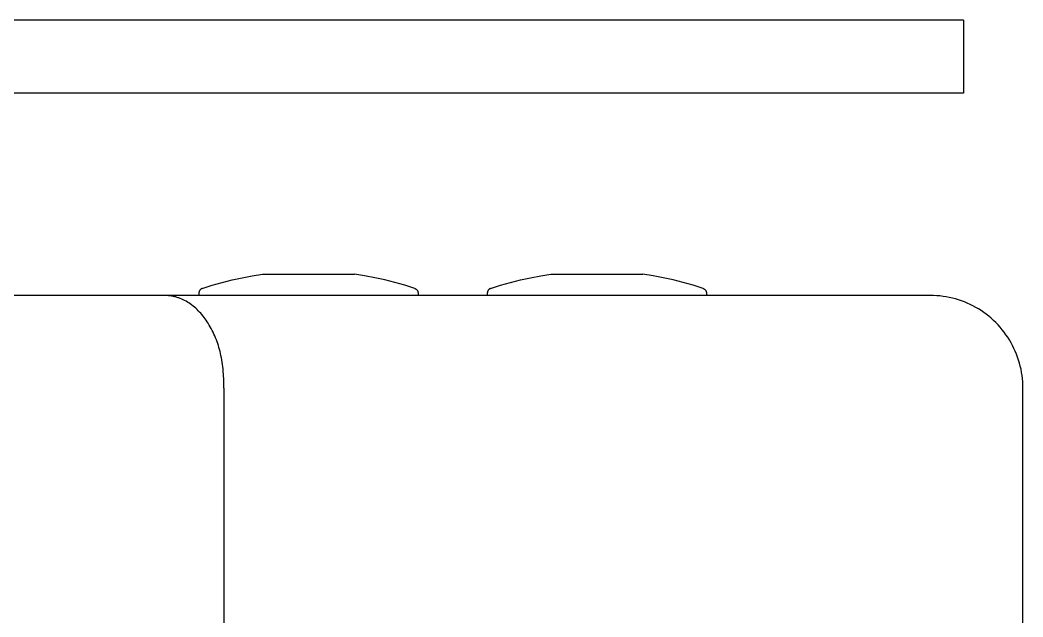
# Model space of a CAD drawing. Header units: millimetres. Extents: x 974 to 5700, y -47 to 3256.
# Drawn here: x 2781.07 to 2822.26, y 2687.19 to 2711.69 of the extents above; entities that cross this region are included whole.
import ezdxf

# ---------------------------------------------------------------- set-up
doc = ezdxf.new("R2010")
doc.units = ezdxf.units.MM
doc.header["$MEASUREMENT"] = 0
doc.layers.add('Domyslna', color=7, linetype='Continuous', true_color=0x000000)
doc.layers.add('Utwórz2D linie widoczne', color=7, linetype='Continuous', true_color=0x000000)

msp = doc.modelspace()

# ---------------------------------------------------------------- linework, layer by layer
at = {"layer": 'Domyslna'}
msp.add_line((2789.431, 2696.582), (2789.431, 1930.382), dxfattribs=at)
at = {"layer": 'Utwórz2D linie widoczne'}
for p, q in [((2819.818, 2711.686), (2773.58, 2711.686)), ((2819.818, 2711.686), (2819.818, 2708.686)), ((2819.818, 2708.686), (2773.58, 2708.686)), ((2788.955, 2700.8), (2789.364, 2700.916)), ((2789.364, 2700.916), (2789.775, 2701.019)), ((2789.775, 2701.019), (2790.19, 2701.11)), ((2790.19, 2701.11), (2790.607, 2701.188)), ((2790.607, 2701.188), (2791.027, 2701.252)), ((2791.035, 2701.252), (2792.914, 2701.252)), ((2792.914, 2701.252), (2794.801, 2701.252)), ((2795.221, 2701.188), (2794.801, 2701.252)), ((2795.638, 2701.11), (2795.221, 2701.188)), ((2796.053, 2701.019), (2795.638, 2701.11)), ((2796.465, 2700.916), (2796.053, 2701.019)), ((2796.873, 2700.8), (2796.465, 2700.916)), ((2800.8, 2700.8), (2801.209, 2700.916)), ((2801.209, 2700.916), (2801.62, 2701.019)), ((2801.62, 2701.019), (2802.035, 2701.11)), ((2802.035, 2701.11), (2802.452, 2701.188)), ((2802.452, 2701.188), (2802.872, 2701.252)), ((2802.879, 2701.252), (2804.759, 2701.252)), ((2804.759, 2701.252), (2806.646, 2701.252)), ((2807.066, 2701.188), (2806.646, 2701.252)), ((2807.483, 2701.11), (2807.066, 2701.188)), ((2807.898, 2701.019), (2807.483, 2701.11)), ((2808.309, 2700.916), (2807.898, 2701.019)), ((2808.718, 2700.8), (2808.309, 2700.916)), ((2788.415, 2700.496), (2788.414, 2700.489)), ((2788.416, 2700.51), (2788.415, 2700.503)), ((2788.415, 2700.503), (2788.415, 2700.496)), ((2788.417, 2700.517), (2788.416, 2700.51)), ((2788.418, 2700.524), (2788.417, 2700.517)), ((2788.42, 2700.53), (2788.418, 2700.524)), ((2788.422, 2700.537), (2788.42, 2700.53)), ((2788.424, 2700.544), (2788.422, 2700.537)), ((2788.426, 2700.55), (2788.424, 2700.544)), ((2788.428, 2700.557), (2788.426, 2700.55)), ((2788.431, 2700.563), (2788.428, 2700.557)), ((2788.434, 2700.569), (2788.431, 2700.563)), ((2788.437, 2700.576), (2788.434, 2700.569)), ((2788.441, 2700.582), (2788.437, 2700.576)), ((2788.444, 2700.588), (2788.441, 2700.582)), ((2788.448, 2700.593), (2788.444, 2700.588)), ((2788.452, 2700.599), (2788.448, 2700.593)), ((2788.456, 2700.605), (2788.452, 2700.599)), ((2788.46, 2700.61), (2788.456, 2700.605)), ((2788.465, 2700.615), (2788.46, 2700.61)), ((2788.469, 2700.62), (2788.465, 2700.615)), ((2788.474, 2700.625), (2788.469, 2700.62)), ((2788.479, 2700.63), (2788.474, 2700.625)), ((2788.485, 2700.635), (2788.479, 2700.63)), ((2788.49, 2700.639), (2788.485, 2700.635)), ((2788.495, 2700.643), (2788.49, 2700.639)), ((2788.501, 2700.647), (2788.495, 2700.643)), ((2788.507, 2700.651), (2788.501, 2700.647)), ((2788.513, 2700.655), (2788.507, 2700.651)), ((2788.519, 2700.658), (2788.513, 2700.655)), ((2788.525, 2700.661), (2788.519, 2700.658)), ((2788.531, 2700.664), (2788.525, 2700.661)), ((2788.538, 2700.667), (2788.531, 2700.664)), ((2788.544, 2700.67), (2788.538, 2700.667)), ((2788.551, 2700.672), (2788.544, 2700.67)), ((2788.551, 2700.672), (2788.955, 2700.8)), ((2797.278, 2700.672), (2796.873, 2700.8)), ((2797.278, 2700.672), (2797.284, 2700.67)), ((2797.284, 2700.67), (2797.29, 2700.667)), ((2797.29, 2700.667), (2797.297, 2700.664)), ((2797.297, 2700.664), (2797.303, 2700.661)), ((2797.303, 2700.661), (2797.309, 2700.658)), ((2797.309, 2700.658), (2797.315, 2700.655)), ((2797.315, 2700.655), (2797.321, 2700.651)), ((2797.321, 2700.651), (2797.327, 2700.647)), ((2797.327, 2700.647), (2797.333, 2700.643)), ((2797.333, 2700.643), (2797.338, 2700.639)), ((2797.338, 2700.639), (2797.344, 2700.635)), ((2797.344, 2700.635), (2797.349, 2700.63)), ((2797.349, 2700.63), (2797.354, 2700.625)), ((2797.354, 2700.625), (2797.359, 2700.62)), ((2797.359, 2700.62), (2797.363, 2700.615)), ((2797.363, 2700.615), (2797.368, 2700.61)), ((2797.368, 2700.61), (2797.372, 2700.605)), ((2797.372, 2700.605), (2797.376, 2700.599)), ((2797.376, 2700.599), (2797.38, 2700.593)), ((2797.38, 2700.593), (2797.384, 2700.588)), ((2797.384, 2700.588), (2797.388, 2700.582)), ((2797.388, 2700.582), (2797.391, 2700.576)), ((2797.391, 2700.576), (2797.394, 2700.569)), ((2797.394, 2700.569), (2797.397, 2700.563)), ((2797.397, 2700.563), (2797.4, 2700.557)), ((2797.4, 2700.557), (2797.402, 2700.55)), ((2797.402, 2700.55), (2797.404, 2700.544)), ((2797.404, 2700.544), (2797.406, 2700.537)), ((2797.406, 2700.537), (2797.408, 2700.53)), ((2797.408, 2700.53), (2797.41, 2700.524)), ((2797.41, 2700.524), (2797.411, 2700.517)), ((2797.411, 2700.517), (2797.412, 2700.51)), ((2797.412, 2700.51), (2797.413, 2700.503)), ((2797.413, 2700.503), (2797.414, 2700.496)), ((2797.414, 2700.496), (2797.414, 2700.489)), ((2800.26, 2700.503), (2800.259, 2700.496)), ((2800.259, 2700.496), (2800.259, 2700.489)), ((2800.261, 2700.51), (2800.26, 2700.503)), ((2800.262, 2700.517), (2800.261, 2700.51)), ((2800.263, 2700.524), (2800.262, 2700.517)), ((2800.265, 2700.53), (2800.263, 2700.524)), ((2800.267, 2700.537), (2800.265, 2700.53)), ((2800.269, 2700.544), (2800.267, 2700.537)), ((2800.271, 2700.55), (2800.269, 2700.544)), ((2800.273, 2700.557), (2800.271, 2700.55)), ((2800.276, 2700.563), (2800.273, 2700.557)), ((2800.279, 2700.569), (2800.276, 2700.563)), ((2800.282, 2700.576), (2800.279, 2700.569)), ((2800.285, 2700.582), (2800.282, 2700.576)), ((2800.289, 2700.588), (2800.285, 2700.582)), ((2800.293, 2700.593), (2800.289, 2700.588)), ((2800.297, 2700.599), (2800.293, 2700.593)), ((2800.301, 2700.605), (2800.297, 2700.599)), ((2800.305, 2700.61), (2800.301, 2700.605)), ((2800.31, 2700.615), (2800.305, 2700.61)), ((2800.314, 2700.62), (2800.31, 2700.615)), ((2800.319, 2700.625), (2800.314, 2700.62)), ((2800.324, 2700.63), (2800.319, 2700.625)), ((2800.33, 2700.635), (2800.324, 2700.63)), ((2800.335, 2700.639), (2800.33, 2700.635)), ((2800.34, 2700.643), (2800.335, 2700.639)), ((2800.346, 2700.647), (2800.34, 2700.643)), ((2800.352, 2700.651), (2800.346, 2700.647)), ((2800.358, 2700.655), (2800.352, 2700.651)), ((2800.364, 2700.658), (2800.358, 2700.655)), ((2800.37, 2700.661), (2800.364, 2700.658)), ((2800.376, 2700.664), (2800.37, 2700.661)), ((2800.383, 2700.667), (2800.376, 2700.664)), ((2800.389, 2700.67), (2800.383, 2700.667)), ((2800.396, 2700.672), (2800.389, 2700.67)), ((2800.396, 2700.672), (2800.8, 2700.8)), ((2809.122, 2700.672), (2808.718, 2700.8)), ((2809.122, 2700.672), (2809.129, 2700.67)), ((2809.129, 2700.67), (2809.135, 2700.667)), ((2809.135, 2700.667), (2809.142, 2700.664)), ((2809.142, 2700.664), (2809.148, 2700.661)), ((2809.148, 2700.661), (2809.154, 2700.658)), ((2809.154, 2700.658), (2809.16, 2700.655)), ((2809.16, 2700.655), (2809.166, 2700.651)), ((2809.166, 2700.651), (2809.172, 2700.647)), ((2809.172, 2700.647), (2809.178, 2700.643)), ((2809.178, 2700.643), (2809.183, 2700.639)), ((2809.183, 2700.639), (2809.188, 2700.635)), ((2809.188, 2700.635), (2809.194, 2700.63)), ((2809.194, 2700.63), (2809.199, 2700.625)), ((2809.199, 2700.625), (2809.204, 2700.62)), ((2809.204, 2700.62), (2809.208, 2700.615)), ((2809.208, 2700.615), (2809.213, 2700.61)), ((2809.213, 2700.61), (2809.217, 2700.605)), ((2809.217, 2700.605), (2809.221, 2700.599)), ((2809.221, 2700.599), (2809.225, 2700.593)), ((2809.225, 2700.593), (2809.229, 2700.588)), ((2809.229, 2700.588), (2809.233, 2700.582)), ((2809.233, 2700.582), (2809.236, 2700.576)), ((2809.236, 2700.576), (2809.239, 2700.569)), ((2809.239, 2700.569), (2809.242, 2700.563)), ((2809.242, 2700.563), (2809.245, 2700.557)), ((2809.245, 2700.557), (2809.247, 2700.55)), ((2809.247, 2700.55), (2809.249, 2700.544)), ((2809.249, 2700.544), (2809.251, 2700.537)), ((2809.251, 2700.537), (2809.253, 2700.53)), ((2809.253, 2700.53), (2809.255, 2700.524)), ((2809.255, 2700.524), (2809.256, 2700.517)), ((2809.256, 2700.517), (2809.257, 2700.51)), ((2809.257, 2700.51), (2809.258, 2700.503)), ((2809.258, 2700.503), (2809.259, 2700.496)), ((2809.259, 2700.496), (2809.259, 2700.489)), ((2786.365, 2700.382), (2467.271, 2700.382)), ((2787.012, 2700.382), (2786.365, 2700.382)), ((2787.044, 2700.382), (2787.012, 2700.382)), ((2818.191, 2700.382), (2787.012, 2700.382)), ((2787.077, 2700.381), (2787.044, 2700.382)), ((2787.11, 2700.38), (2787.077, 2700.381)), ((2787.142, 2700.378), (2787.11, 2700.38)), ((2787.175, 2700.375), (2787.142, 2700.378)), ((2787.207, 2700.372), (2787.175, 2700.375)), ((2787.24, 2700.367), (2787.207, 2700.372)), ((2787.272, 2700.363), (2787.24, 2700.367)), ((2787.304, 2700.357), (2787.272, 2700.363)), ((2787.336, 2700.351), (2787.304, 2700.357)), ((2787.368, 2700.344), (2787.336, 2700.351)), ((2787.4, 2700.337), (2787.368, 2700.344)), ((2787.431, 2700.329), (2787.4, 2700.337)), ((2787.463, 2700.321), (2787.431, 2700.329)), ((2787.494, 2700.312), (2787.463, 2700.321)), ((2787.525, 2700.302), (2787.494, 2700.312)), ((2787.556, 2700.292), (2787.525, 2700.302)), ((2787.587, 2700.281), (2787.556, 2700.292)), ((2787.648, 2700.258), (2787.587, 2700.281)), ((2787.709, 2700.233), (2787.648, 2700.258)), ((2787.768, 2700.206), (2787.709, 2700.233)), ((2787.827, 2700.176), (2787.768, 2700.206)), ((2787.884, 2700.145), (2787.827, 2700.176)), ((2787.941, 2700.113), (2787.884, 2700.145)), ((2787.996, 2700.078), (2787.941, 2700.113)), ((2788.414, 2700.489), (2788.414, 2700.482)), ((2788.414, 2700.482), (2788.414, 2700.382)), ((2797.414, 2700.489), (2797.414, 2700.482)), ((2797.414, 2700.482), (2797.414, 2700.382)), ((2800.259, 2700.489), (2800.259, 2700.482)), ((2800.259, 2700.482), (2800.259, 2700.382)), ((2809.259, 2700.489), (2809.259, 2700.482)), ((2809.259, 2700.482), (2809.259, 2700.382)), ((2818.459, 2700.382), (2818.191, 2700.382)), ((2818.589, 2700.38), (2818.459, 2700.382)), ((2818.459, 2700.366), (2818.459, 2700.382)), ((2818.718, 2700.373), (2818.589, 2700.38)), ((2818.848, 2700.362), (2818.718, 2700.373)), ((2818.976, 2700.347), (2818.848, 2700.362)), ((2819.105, 2700.327), (2818.976, 2700.347)), ((2819.232, 2700.303), (2819.105, 2700.327)), ((2819.359, 2700.274), (2819.232, 2700.303)), ((2819.484, 2700.241), (2819.359, 2700.274)), ((2819.609, 2700.204), (2819.484, 2700.241)), ((2819.732, 2700.163), (2819.609, 2700.204)), ((2819.853, 2700.117), (2819.732, 2700.163)), ((2819.973, 2700.068), (2819.853, 2700.117)), ((2788.057, 2700.038), (2787.996, 2700.078)), ((2788.116, 2699.995), (2788.057, 2700.038)), ((2788.173, 2699.951), (2788.116, 2699.995)), ((2788.229, 2699.905), (2788.173, 2699.951)), ((2788.284, 2699.857), (2788.229, 2699.905)), ((2788.338, 2699.808), (2788.284, 2699.857)), ((2788.389, 2699.757), (2788.338, 2699.808)), ((2788.44, 2699.705), (2788.389, 2699.757)), ((2788.489, 2699.651), (2788.44, 2699.705)), ((2820.091, 2700.014), (2819.973, 2700.068)), ((2820.207, 2699.956), (2820.091, 2700.014)), ((2820.321, 2699.895), (2820.207, 2699.956)), ((2820.433, 2699.829), (2820.321, 2699.895)), ((2820.543, 2699.76), (2820.433, 2699.829)), ((2820.65, 2699.687), (2820.543, 2699.76)), ((2820.755, 2699.61), (2820.65, 2699.687)), ((2788.537, 2699.596), (2788.489, 2699.651)), ((2788.583, 2699.54), (2788.537, 2699.596)), ((2788.628, 2699.482), (2788.583, 2699.54)), ((2788.672, 2699.424), (2788.628, 2699.482)), ((2788.714, 2699.364), (2788.672, 2699.424)), ((2788.755, 2699.304), (2788.714, 2699.364)), ((2788.795, 2699.242), (2788.755, 2699.304)), ((2820.857, 2699.53), (2820.755, 2699.61)), ((2820.956, 2699.446), (2820.857, 2699.53)), ((2821.053, 2699.359), (2820.956, 2699.446)), ((2821.146, 2699.269), (2821.053, 2699.359)), ((2821.236, 2699.176), (2821.146, 2699.269)), ((2788.839, 2699.171), (2788.795, 2699.242)), ((2788.881, 2699.098), (2788.839, 2699.171)), ((2788.922, 2699.024), (2788.881, 2699.098)), ((2788.961, 2698.95), (2788.922, 2699.024)), ((2788.998, 2698.874), (2788.961, 2698.95)), ((2789.033, 2698.798), (2788.998, 2698.874)), ((2821.323, 2699.08), (2821.236, 2699.176)), ((2821.407, 2698.98), (2821.323, 2699.08)), ((2821.487, 2698.878), (2821.407, 2698.98)), ((2821.563, 2698.774), (2821.487, 2698.878)), ((2789.067, 2698.721), (2789.033, 2698.798)), ((2789.099, 2698.643), (2789.067, 2698.721)), ((2789.13, 2698.565), (2789.099, 2698.643)), ((2789.159, 2698.486), (2789.13, 2698.565)), ((2789.186, 2698.407), (2789.159, 2698.486)), ((2821.636, 2698.666), (2821.563, 2698.774)), ((2821.706, 2698.557), (2821.636, 2698.666)), ((2821.771, 2698.445), (2821.706, 2698.557)), ((2821.833, 2698.331), (2821.771, 2698.445)), ((2789.212, 2698.327), (2789.186, 2698.407)), ((2789.237, 2698.246), (2789.212, 2698.327)), ((2789.26, 2698.165), (2789.237, 2698.246)), ((2789.281, 2698.084), (2789.26, 2698.165)), ((2789.301, 2698.002), (2789.281, 2698.084)), ((2821.891, 2698.214), (2821.833, 2698.331)), ((2821.944, 2698.096), (2821.891, 2698.214)), ((2821.994, 2697.976), (2821.944, 2698.096)), ((2789.321, 2697.914), (2789.301, 2698.002)), ((2789.34, 2697.825), (2789.321, 2697.914)), ((2789.357, 2697.736), (2789.34, 2697.825)), ((2789.372, 2697.647), (2789.357, 2697.736)), ((2789.385, 2697.557), (2789.372, 2697.647)), ((2822.04, 2697.855), (2821.994, 2697.976)), ((2822.081, 2697.732), (2822.04, 2697.855)), ((2822.118, 2697.608), (2822.081, 2697.732)), ((2789.397, 2697.467), (2789.385, 2697.557)), ((2789.407, 2697.377), (2789.397, 2697.467)), ((2789.416, 2697.287), (2789.407, 2697.377)), ((2789.429, 2697.111), (2789.416, 2697.287)), ((2822.151, 2697.482), (2822.118, 2697.608)), ((2822.18, 2697.355), (2822.151, 2697.482)), ((2822.204, 2697.228), (2822.18, 2697.355)), ((2822.224, 2697.1), (2822.204, 2697.228)), ((2789.435, 2696.935), (2789.429, 2697.111)), ((2789.436, 2696.759), (2789.435, 2696.935)), ((2822.239, 2696.971), (2822.224, 2697.1)), ((2822.25, 2696.842), (2822.239, 2696.971)), ((2822.257, 2696.712), (2822.25, 2696.842)), ((2789.431, 2696.582), (2789.436, 2696.759)), ((2822.259, 2696.582), (2822.257, 2696.712)), ((2822.259, 1934.182), (2822.259, 2696.582))]:
    msp.add_line(p, q, dxfattribs=at)

doc.saveas('drawing.dxf')
